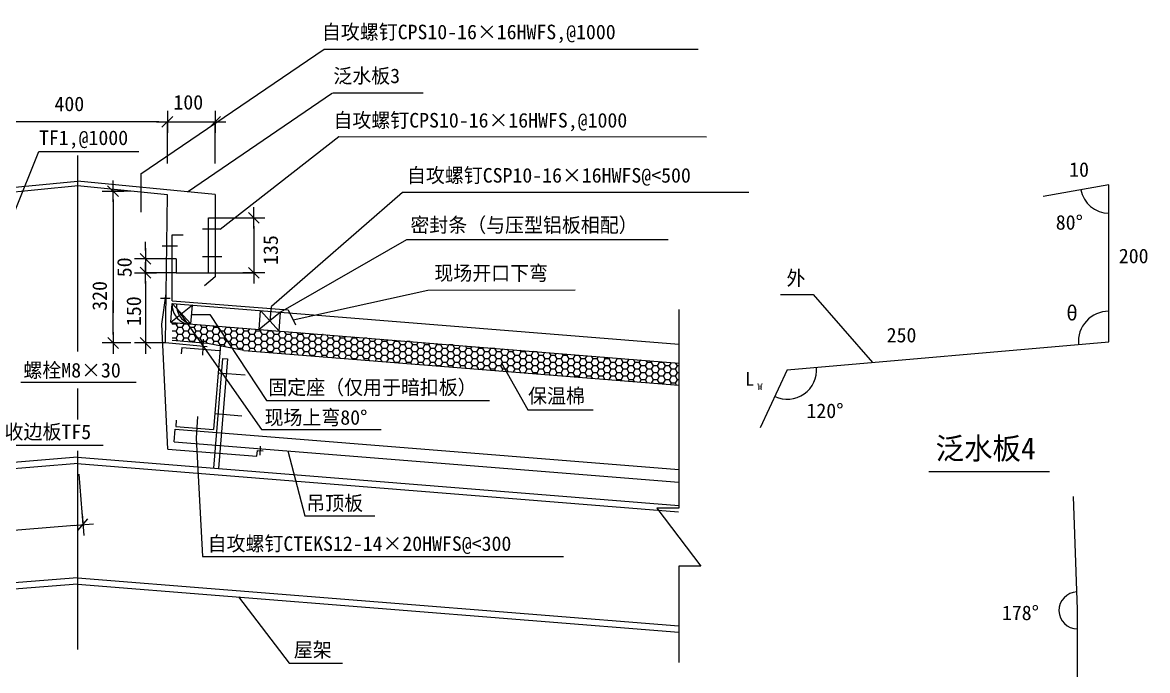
# Model space of a CAD drawing. Header units: metres. Extents: x 1599 to 22091, y 143 to 14427.
# Drawn here: x 8732 to 22091, y 6737 to 14427 of the extents above; entities that cross this region are included whole.
import ezdxf

# ---------------------------------------------------------------- set-up
doc = ezdxf.new("R2010")
doc.units = ezdxf.units.M
doc.layers.add('LAYER1', color=51, linetype='Continuous')
doc.layers.add('LAYER2', color=51, linetype='Continuous')

# ---------------------------------------------------------------- blocks, each defined once
blk = doc.blocks.new('JZF')
for p, q in [((-1.27, 0), (1.27, 0)), ((0, 1.29), (0, -1.29))]:
    blk.add_line(p, q)
at = {"color": 3}
blk.add_lwpolyline([(-0.64, -0.64), (0.65, 0.65)], dxfattribs=at)

msp = doc.modelspace()

# ---------------------------------------------------------------- linework, layer by layer
for p, q in [((10135.17, 12632.22), (12315.7, 14110.96)), ((12315.7, 14110.96), (16755.56, 14110.96)), ((10692.56, 12417.76), (12414.73, 13590.85)), ((12422.53, 13590.85), (13487.74, 13590.85)), ((10351.8, 13248.56), (8418.84, 13248.56)), ((10451.8, 12753.8), (10451.8, 13249.81)), ((10451.8, 12753.8), (10451.8, 13249.81)), ((10551.8, 13248.56), (10918.88, 13248.56)), ((11018.88, 12753.8), (11018.88, 13249.81)), ((11080.1, 11973.68), (12489.14, 13074.65)), ((12489.14, 13074.65), (16853.12, 13071.69)), ((8635.17, 12175.28), (8927.33, 12896.61)), ((8927.33, 12896.61), (10114.59, 12896.61)), ((10016.83, 12425.52), (9806.41, 12425.52)), ((9807.66, 12325.52), (9807.66, 10982.33)), ((13246.03, 12410.39), (11688.97, 11054.93)), ((17356.84, 12410.39), (13246.03, 12410.39)), ((10939.44, 12109.24), (11479.87, 12109.24)), ((11478.62, 12009.24), (11478.62, 11557.08)), ((10192.41, 11723.2), (10192.41, 11823.2)), ((13291.67, 11849.64), (11796.5, 10989.87)), ((16400.74, 11849.64), (13291.67, 11849.64)), ((10556.29, 11623.2), (10191.16, 11623.2)), ((10192.41, 11623.2), (10192.41, 11457.08)), ((10440.2, 11457.08), (10190.22, 11457.08)), ((10556.29, 11457.08), (10191.16, 11457.08)), ((10191.47, 11357.08), (10191.47, 10723.74)), ((10192.41, 11357.08), (10192.41, 11257.08)), ((10939.44, 11457.08), (11479.87, 11457.08)), ((13546.78, 11248.03), (11946.76, 10894.61)), ((15293.62, 11249.04), (13546.78, 11248.03)), ((9807.66, 10723.74), (9807.66, 11128.77)), ((17733.45, 11200.43), (18120.6, 11200.43)), ((18120.6, 11200.43), (18824.51, 10391.87)), ((10561.88, 11035.69), (11569, 9595.88)), ((10739.55, 10961.57), (10956.39, 10961.57)), ((10956.39, 10961.57), (11629.69, 9942.72)), ((11672.55, 10884.44), (11688.97, 11054.93)), ((10016.83, 10623.74), (9806.41, 10623.74)), ((10430.32, 10623.74), (10190.22, 10623.74)), ((14416.55, 10393.61), (14733.91, 9830.23)), ((8711.43, 10157.19), (10082.92, 10157.19)), ((11629.69, 9942.72), (14278.35, 9942.72)), ((14733.91, 9830.23), (15509.63, 9830.23)), ((10793.99, 9492.48), (10870.55, 8088.6)), ((11569, 9595.88), (12990.11, 9595.88)), ((8542.96, 9411.16), (9689.35, 9411.16)), ((11881.52, 9344.42), (12085.01, 8571.59)), ((19492.65, 9097.48), (20926.97, 9097.48)), ((9401.07, 9068.36), (9449.18, 8466.98)), ((12085.01, 8571.59), (12917.58, 8571.59)), ((7936.1, 8347.19), (9349.4, 8460.25)), ((10870.55, 8088.6), (15157.98, 8088.6)), ((11297.72, 7609.31), (11898.2, 6822.54)), ((11898.2, 6822.54), (12531.39, 6822.54))]:
    msp.add_line(p, q)
for centre, radius, start, end in [((21632, 12501.14), 336.27, 190, 270), ((10738.52, 11072.09), 229.27, 175.7, 251.55), ((10788.24, 11072.09), 229.27, 175.81, 251.55), ((21632, 10638.96), 361.72, 90, 185), ((17812.41, 10304.78), 349.34, 245, 5), ((21259.16, 7450.31), 218.9, 92, 270)]:
    msp.add_arc(centre, radius, start, end)
at = {"layer": 'LAYER1'}
for p, q in [((10135.17, 12632.22), (10135.17, 12175.28)), ((7751.46, 12386.1), (9385.17, 12544.57)), ((8318.51, 12384.3), (9391.9, 12493.28)), ((11018.88, 12386.1), (9385.17, 12544.57)), ((10451.8, 12381.42), (9385.17, 12489.71)), ((21632, 12501.14), (20851.42, 12363.5)), ((21632, 10638.96), (21632, 12501.14)), ((10430.94, 10623.74), (10451.8, 12381.42)), ((11018.88, 12386.1), (11018.88, 11407.86)), ((10938.81, 11457.08), (10938.81, 12109.24)), ((10510.17, 11123.35), (10510.17, 11906.21)), ((10510.17, 11906.21), (10640.93, 11906.11)), ((11080.1, 11973.68), (10868.59, 11973.68)), ((10570.45, 11772.6), (10389.53, 11772.6)), ((10556.92, 11623.2), (10556.92, 11457.08)), ((11100.48, 11645.34), (10871.14, 11645.34)), ((10556.92, 11457.08), (10938.81, 11457.08)), ((11018.88, 11407.86), (10891.1, 11300.88)), ((10486.21, 11149.99), (10371.54, 11149.99)), ((10387.61, 10848.88), (10437.89, 11209.47)), ((10492.23, 10868.5), (10510.17, 11092.78)), ((10510.17, 11123.35), (11887.98, 11017.63)), ((10510.17, 11092.78), (10730.58, 10849.43)), ((10510.17, 11092.78), (16526.44, 10611.48)), ((10748.52, 11073.71), (10492.23, 10868.5)), ((10730.58, 10849.43), (10748.52, 11073.71)), ((11540.2, 10784.66), (11558.14, 11008.94)), ((11796.5, 10989.87), (11540.2, 10784.66)), ((11558.14, 11008.94), (11778.55, 10765.59)), ((11778.55, 10765.59), (11796.5, 10989.87)), ((11887.98, 11017.63), (11973.7, 10838.23)), ((16526.44, 11019.25), (16526.44, 8662.93)), ((10456.95, 9364.37), (10387.61, 10848.88)), ((10518.08, 10845.28), (10505.28, 10867.45)), ((10510.17, 10867.06), (16526.44, 10385.76)), ((10555.94, 10847.3), (10510.17, 10847.3)), ((10555.94, 10847.3), (10510.17, 10847.3)), ((10565.7, 10845.28), (10518.08, 10845.28)), ((10555.94, 10847.3), (10564.83, 10862.69)), ((10555.94, 10847.3), (10564.83, 10862.69)), ((10579.75, 10806.06), (10555.94, 10847.3)), ((10565.7, 10845.28), (10575.27, 10861.85)), ((10627.38, 10806.06), (10651.19, 10847.3)), ((10651.19, 10847.3), (10646.06, 10856.19)), ((10651.19, 10847.3), (10646.06, 10856.19)), ((10698.82, 10847.3), (10651.19, 10847.3)), ((10698.82, 10847.3), (10651.19, 10847.3)), ((10660.95, 10845.28), (10655.07, 10855.47)), ((10708.58, 10845.28), (10660.95, 10845.28)), ((10698.81, 10847.3), (10701.39, 10851.76)), ((10698.81, 10847.3), (10701.39, 10851.76)), ((10722.63, 10806.06), (10698.82, 10847.3)), ((10708.58, 10845.28), (10711.84, 10850.93)), ((10770.25, 10806.06), (10792.44, 10844.48)), ((10865.5, 10806.06), (10845.78, 10840.21)), ((10913.13, 10806.06), (10929, 10833.56)), ((11008.38, 10806.06), (10995.58, 10828.23)), ((11056, 10806.06), (11065.57, 10822.63)), ((10555.94, 10764.81), (10510.17, 10764.81)), ((10555.94, 10764.81), (10579.75, 10806.06)), ((10579.75, 10723.57), (10555.94, 10764.81)), ((10555.94, 10682.32), (10579.75, 10723.57)), ((10627.38, 10806.06), (10579.75, 10806.06)), ((10627.38, 10723.57), (10579.75, 10723.57)), ((10651.19, 10764.81), (10627.38, 10806.06)), ((10627.38, 10723.57), (10651.19, 10764.81)), ((10651.19, 10682.32), (10627.38, 10723.57)), ((10698.82, 10764.81), (10651.19, 10764.81)), ((10698.81, 10764.81), (10722.63, 10806.06)), ((10698.81, 10682.32), (10722.63, 10723.57)), ((10722.63, 10723.57), (10698.82, 10764.81)), ((10770.25, 10806.06), (10722.63, 10806.06)), ((10770.25, 10723.57), (10722.63, 10723.57)), ((10794.07, 10764.81), (10770.25, 10806.06)), ((10770.25, 10723.57), (10794.06, 10764.81)), ((10794.07, 10682.32), (10770.25, 10723.57)), ((10841.69, 10764.81), (10794.07, 10764.81)), ((10841.69, 10764.81), (10865.5, 10806.06)), ((10865.5, 10723.57), (10841.69, 10764.81)), ((10841.69, 10682.32), (10865.5, 10723.57)), ((10913.13, 10806.06), (10865.5, 10806.06)), ((10913.13, 10723.57), (10865.5, 10723.57)), ((10936.94, 10764.81), (10913.13, 10806.06)), ((10913.13, 10723.57), (10936.94, 10764.81)), ((10936.94, 10682.32), (10913.13, 10723.57)), ((10984.57, 10764.81), (10936.94, 10764.81)), ((10984.56, 10764.81), (11008.38, 10806.06)), ((10984.56, 10682.32), (11008.38, 10723.57)), ((11008.38, 10723.57), (10984.57, 10764.81)), ((11056, 10806.06), (11008.38, 10806.06)), ((11056, 10723.57), (11008.38, 10723.57)), ((11079.82, 10764.81), (11056, 10806.06)), ((11056, 10723.57), (11079.81, 10764.81)), ((11079.82, 10682.32), (11056, 10723.57)), ((11127.44, 10764.81), (11079.82, 10764.81)), ((11127.44, 10764.81), (11151.25, 10806.06)), ((11151.25, 10723.57), (11127.44, 10764.81)), ((11127.44, 10682.32), (11151.25, 10723.57)), ((11151.25, 10806.06), (11145.37, 10816.25)), ((11198.88, 10806.06), (11151.25, 10806.06)), ((11198.88, 10723.57), (11151.25, 10723.57)), ((11198.88, 10806.06), (11202.14, 10811.7)), ((11222.69, 10764.81), (11198.88, 10806.06)), ((11198.88, 10723.57), (11222.69, 10764.81)), ((11222.69, 10682.32), (11198.88, 10723.57)), ((11270.32, 10764.81), (11222.69, 10764.81)), ((11270.31, 10764.81), (11293.18, 10804.42)), ((11270.31, 10682.32), (11294.13, 10723.57)), ((11294.13, 10723.57), (11270.32, 10764.81)), ((11341.75, 10723.57), (11294.13, 10723.57)), ((11341.75, 10723.57), (11365.56, 10764.81)), ((11365.57, 10682.32), (11341.75, 10723.57)), ((11365.57, 10764.81), (11345.1, 10800.27)), ((11413.19, 10764.81), (11365.57, 10764.81)), ((11413.19, 10764.81), (11429.75, 10793.5)), ((11437, 10723.57), (11413.19, 10764.81)), ((11413.19, 10682.32), (11437, 10723.57)), ((11484.63, 10723.57), (11437, 10723.57)), ((11484.63, 10723.57), (11508.44, 10764.81)), ((11508.44, 10682.32), (11484.63, 10723.57)), ((11508.44, 10764.81), (11494.89, 10788.28)), ((11556.07, 10764.81), (11508.44, 10764.81)), ((11556.06, 10764.81), (11566.32, 10782.57)), ((11556.06, 10682.32), (11579.88, 10723.57)), ((11579.88, 10723.57), (11556.07, 10764.81)), ((11627.5, 10723.57), (11579.88, 10723.57)), ((11627.5, 10723.57), (11651.31, 10764.81)), ((11651.32, 10682.32), (11627.5, 10723.57)), ((11651.32, 10764.81), (11644.68, 10776.3)), ((11698.94, 10764.81), (11651.32, 10764.81)), ((11698.94, 10764.81), (11702.89, 10771.64)), ((11722.75, 10723.57), (11698.94, 10764.81)), ((11698.94, 10682.32), (11722.75, 10723.57)), ((11770.38, 10723.57), (11722.75, 10723.57)), ((11770.38, 10723.57), (11793.93, 10764.36)), ((11794.19, 10682.32), (11770.38, 10723.57)), ((11841.81, 10682.32), (11865.63, 10723.57)), ((11865.63, 10723.57), (11844.41, 10760.32)), ((11913.25, 10723.57), (11865.63, 10723.57)), ((11913.25, 10723.57), (11930.5, 10753.44)), ((11937.07, 10682.32), (11913.25, 10723.57)), ((11984.69, 10682.32), (12008.5, 10723.57)), ((12008.5, 10723.57), (11994.2, 10748.34)), ((12056.13, 10723.57), (12008.5, 10723.57)), ((12056.13, 10723.57), (12067.06, 10742.51)), ((12079.94, 10682.32), (12056.13, 10723.57)), ((12127.56, 10682.32), (12151.38, 10723.57)), ((12151.38, 10723.57), (12144, 10736.36)), ((12199, 10723.57), (12151.38, 10723.57)), ((12199, 10723.57), (12203.63, 10731.59)), ((12222.82, 10682.32), (12199, 10723.57)), ((12270.44, 10682.32), (12294.25, 10723.57)), ((12294.25, 10723.57), (12293.79, 10724.37)), ((12303.83, 10723.57), (12294.25, 10723.57)), ((12365.69, 10682.32), (12343.72, 10720.38)), ((12413.31, 10682.32), (12431.24, 10713.38)), ((12508.57, 10682.32), (12493.51, 10708.39)), ((12556.19, 10682.32), (12567.81, 10702.45)), ((12651.44, 10682.32), (12643.31, 10696.41)), ((12699.06, 10682.32), (12704.38, 10691.53)), ((10923.76, 10579.02), (10430.94, 10623.74)), ((10555.94, 10682.32), (10510.17, 10682.32)), ((10927.87, 10616.28), (10510.17, 10653.2)), ((10576.12, 10647.37), (10555.94, 10682.32)), ((10623.33, 10570.1), (10617.35, 10495.34)), ((10623.33, 10570.1), (11071.9, 10534.22)), ((10628.35, 10642.75), (10651.19, 10682.32)), ((10698.82, 10682.32), (10651.19, 10682.32)), ((10722.63, 10641.08), (10698.82, 10682.32)), ((10718.97, 10634.74), (10722.63, 10641.08)), ((10770.25, 10641.08), (10722.63, 10641.08)), ((10770.25, 10641.08), (10794.06, 10682.32)), ((10776.87, 10629.63), (10770.25, 10641.08)), ((10841.69, 10682.32), (10794.07, 10682.32)), ((10865.5, 10641.08), (10841.69, 10682.32)), ((10854.91, 10622.73), (10865.5, 10641.08)), ((10913.13, 10641.08), (10865.5, 10641.08)), ((10879.04, 10668.33), (10868.62, 10477.21)), ((10913.13, 10641.08), (10936.94, 10682.32)), ((10927.42, 10616.32), (10913.13, 10641.08)), ((11359.09, 10535.81), (10927.87, 10616.28)), ((11359.09, 10535.81), (10927.87, 10616.28)), ((10984.57, 10682.32), (10936.94, 10682.32)), ((11008.38, 10641.08), (10984.57, 10682.32)), ((10987.62, 10605.13), (11008.38, 10641.08)), ((11082.37, 10600.92), (10999.92, 9595.66)), ((11056, 10641.08), (11008.38, 10641.08)), ((11056, 10641.08), (11079.81, 10682.32)), ((11079.82, 10599.83), (11056, 10641.08)), ((11073.61, 10589.08), (11079.81, 10599.83)), ((11127.44, 10682.32), (11079.82, 10682.32)), ((11127.44, 10599.84), (11079.82, 10599.84)), ((11151.25, 10641.08), (11127.44, 10682.32)), ((11127.44, 10599.83), (11151.25, 10641.08)), ((11140.9, 10576.53), (11127.44, 10599.83)), ((11198.88, 10641.08), (11151.25, 10641.08)), ((11198.88, 10641.08), (11222.69, 10682.32)), ((11222.69, 10599.83), (11198.88, 10641.08)), ((11202.59, 10565.02), (11222.69, 10599.83)), ((11270.32, 10682.32), (11222.69, 10682.32)), ((11270.32, 10599.84), (11222.69, 10599.84)), ((11270.31, 10599.83), (11294.13, 10641.08)), ((11294.13, 10641.08), (11270.32, 10682.32)), ((11294.13, 10558.59), (11270.32, 10599.83)), ((11288.57, 10548.97), (11294.13, 10558.59)), ((11341.75, 10641.08), (11294.13, 10641.08)), ((11341.75, 10558.59), (11294.13, 10558.59)), ((11341.75, 10641.08), (11365.56, 10682.32)), ((11365.57, 10599.83), (11341.75, 10641.08)), ((11341.75, 10558.59), (11365.56, 10599.83)), ((11354.4, 10536.68), (11341.75, 10558.59)), ((11413.19, 10682.32), (11365.57, 10682.32)), ((11413.19, 10599.84), (11365.57, 10599.84)), ((11437, 10641.08), (11413.19, 10682.32)), ((11413.19, 10599.83), (11437, 10641.08)), ((11437, 10558.59), (11413.19, 10599.83)), ((11420.99, 10530.86), (11437, 10558.59)), ((11484.63, 10641.08), (11437, 10641.08)), ((11484.63, 10558.59), (11437, 10558.59)), ((11484.63, 10641.08), (11508.44, 10682.32)), ((11508.44, 10599.83), (11484.63, 10641.08)), ((11484.63, 10558.59), (11508.44, 10599.83)), ((11504.5, 10524.18), (11484.63, 10558.59)), ((11556.07, 10682.32), (11508.44, 10682.32)), ((11556.07, 10599.84), (11508.44, 10599.84)), ((11556.06, 10599.83), (11579.88, 10641.08)), ((11579.88, 10641.08), (11556.07, 10682.32)), ((11579.88, 10558.59), (11556.07, 10599.83)), ((11557.56, 10519.93), (11579.88, 10558.59)), ((11627.5, 10641.08), (11579.88, 10641.08)), ((11627.5, 10558.59), (11579.88, 10558.59)), ((11627.5, 10641.08), (11651.31, 10682.32)), ((11651.32, 10599.83), (11627.5, 10641.08)), ((11627.5, 10558.59), (11651.31, 10599.83)), ((11651.32, 10517.35), (11627.5, 10558.59)), ((11698.94, 10682.32), (11651.32, 10682.32)), ((11698.94, 10599.84), (11651.32, 10599.84)), ((11722.75, 10641.08), (11698.94, 10682.32)), ((11698.94, 10599.83), (11722.75, 10641.08)), ((11722.75, 10558.59), (11698.94, 10599.83)), ((11698.94, 10517.34), (11722.75, 10558.59)), ((11770.38, 10641.08), (11722.75, 10641.08)), ((11770.38, 10558.59), (11722.75, 10558.59)), ((11770.38, 10641.08), (11794.19, 10682.32)), ((11794.19, 10599.83), (11770.38, 10641.08)), ((11770.38, 10558.59), (11794.19, 10599.83)), ((11794.19, 10517.35), (11770.38, 10558.59)), ((11841.82, 10682.32), (11794.19, 10682.32)), ((11841.82, 10599.84), (11794.19, 10599.84)), ((11841.81, 10599.83), (11865.63, 10641.08)), ((11841.81, 10517.34), (11865.63, 10558.59)), ((11865.63, 10641.08), (11841.82, 10682.32)), ((11865.63, 10558.59), (11841.82, 10599.83)), ((11913.25, 10641.08), (11865.63, 10641.08)), ((11913.25, 10558.59), (11865.63, 10558.59)), ((11913.25, 10641.08), (11937.06, 10682.32)), ((11937.07, 10599.83), (11913.25, 10641.08)), ((11913.25, 10558.59), (11937.06, 10599.83)), ((11937.07, 10517.35), (11913.25, 10558.59)), ((11984.69, 10682.32), (11937.07, 10682.32)), ((11984.69, 10599.84), (11937.07, 10599.84)), ((12008.5, 10641.08), (11984.69, 10682.32)), ((11984.69, 10599.83), (12008.5, 10641.08)), ((12008.5, 10558.59), (11984.69, 10599.83)), ((11984.69, 10517.34), (12008.5, 10558.59)), ((12056.13, 10641.08), (12008.5, 10641.08)), ((12056.13, 10558.59), (12008.5, 10558.59)), ((12056.13, 10641.08), (12079.94, 10682.32)), ((12079.94, 10599.83), (12056.13, 10641.08)), ((12056.13, 10558.59), (12079.94, 10599.83)), ((12079.94, 10517.35), (12056.13, 10558.59)), ((12127.57, 10682.32), (12079.94, 10682.32)), ((12127.57, 10599.84), (12079.94, 10599.84)), ((12127.56, 10599.83), (12151.38, 10641.08)), ((12127.56, 10517.34), (12151.38, 10558.59)), ((12151.38, 10641.08), (12127.57, 10682.32)), ((12151.38, 10558.59), (12127.57, 10599.83)), ((12199, 10641.08), (12151.38, 10641.08)), ((12199, 10558.59), (12151.38, 10558.59)), ((12199, 10641.08), (12222.81, 10682.32)), ((12222.82, 10599.83), (12199, 10641.08)), ((12199, 10558.59), (12222.81, 10599.83)), ((12222.82, 10517.35), (12199, 10558.59)), ((12270.44, 10682.32), (12222.82, 10682.32)), ((12270.44, 10599.84), (12222.82, 10599.84)), ((12294.25, 10641.08), (12270.44, 10682.32)), ((12270.44, 10599.83), (12294.25, 10641.08)), ((12294.25, 10558.59), (12270.44, 10599.83)), ((12270.44, 10517.34), (12294.25, 10558.59)), ((12341.88, 10641.08), (12294.25, 10641.08)), ((12341.88, 10558.59), (12294.25, 10558.59)), ((12341.88, 10641.08), (12365.69, 10682.32)), ((12365.69, 10599.83), (12341.88, 10641.08)), ((12341.88, 10558.59), (12365.69, 10599.83)), ((12365.69, 10517.35), (12341.88, 10558.59)), ((12413.32, 10682.32), (12365.69, 10682.32)), ((12413.32, 10599.84), (12365.69, 10599.84)), ((12413.31, 10599.83), (12437.13, 10641.08)), ((12413.31, 10517.34), (12437.13, 10558.59)), ((12437.13, 10641.08), (12413.32, 10682.32)), ((12437.13, 10558.59), (12413.32, 10599.83)), ((12484.75, 10641.08), (12437.13, 10641.08)), ((12484.75, 10558.59), (12437.13, 10558.59)), ((12484.75, 10641.08), (12508.56, 10682.32)), ((12508.57, 10599.83), (12484.75, 10641.08)), ((12484.75, 10558.59), (12508.56, 10599.83)), ((12508.57, 10517.35), (12484.75, 10558.59)), ((12556.19, 10682.32), (12508.57, 10682.32)), ((12556.19, 10599.84), (12508.57, 10599.84)), ((12580, 10641.08), (12556.19, 10682.32)), ((12556.19, 10599.83), (12580, 10641.08)), ((12580, 10558.59), (12556.19, 10599.83)), ((12556.19, 10517.34), (12580, 10558.59)), ((12627.63, 10641.08), (12580, 10641.08)), ((12627.63, 10558.59), (12580, 10558.59)), ((12627.63, 10641.08), (12651.44, 10682.32)), ((12651.44, 10599.83), (12627.63, 10641.08)), ((12627.63, 10558.59), (12651.44, 10599.83)), ((12651.44, 10517.35), (12627.63, 10558.59)), ((12699.07, 10682.32), (12651.44, 10682.32)), ((12699.07, 10599.84), (12651.44, 10599.84)), ((12699.06, 10599.83), (12722.88, 10641.08)), ((12699.06, 10517.34), (12722.88, 10558.59)), ((12722.88, 10641.08), (12699.07, 10682.32)), ((12722.88, 10558.59), (12699.07, 10599.83)), ((12770.5, 10641.08), (12722.88, 10641.08)), ((12770.5, 10558.59), (12722.88, 10558.59)), ((12770.5, 10641.08), (12794.31, 10682.32)), ((12794.32, 10599.83), (12770.5, 10641.08)), ((12770.5, 10558.59), (12794.31, 10599.83)), ((12794.32, 10517.34), (12770.5, 10558.59)), ((12794.32, 10682.32), (12793.1, 10684.43)), ((12819.39, 10682.32), (12794.32, 10682.32)), ((12841.94, 10599.84), (12794.32, 10599.84)), ((12841.94, 10599.83), (12865.75, 10641.08)), ((12865.75, 10558.59), (12841.94, 10599.83)), ((12841.94, 10517.34), (12865.75, 10558.59)), ((12865.75, 10641.08), (12843.03, 10680.43)), ((12913.38, 10641.08), (12865.75, 10641.08)), ((12913.38, 10558.59), (12865.75, 10558.59)), ((12913.38, 10641.08), (12931.99, 10673.32)), ((12937.19, 10599.83), (12913.38, 10641.08)), ((12913.38, 10558.59), (12937.19, 10599.83)), ((12937.19, 10517.34), (12913.38, 10558.59)), ((12984.82, 10599.84), (12937.19, 10599.84)), ((12984.81, 10599.83), (13008.63, 10641.08)), ((12984.81, 10517.34), (13008.63, 10558.59)), ((13008.63, 10558.59), (12984.82, 10599.83)), ((13008.63, 10641.08), (12992.83, 10668.45)), ((13056.25, 10641.08), (13008.63, 10641.08)), ((13056.25, 10558.59), (13008.63, 10558.59)), ((13056.25, 10641.08), (13068.56, 10662.39)), ((13080.07, 10599.83), (13056.25, 10641.08)), ((13056.25, 10558.59), (13080.06, 10599.83)), ((13080.07, 10517.34), (13056.25, 10558.59)), ((13127.69, 10599.84), (13080.07, 10599.84)), ((13127.69, 10599.83), (13151.5, 10641.08)), ((13151.5, 10558.59), (13127.69, 10599.83)), ((13127.69, 10517.34), (13151.5, 10558.59)), ((13151.5, 10641.08), (13142.62, 10656.47)), ((13199.13, 10641.08), (13151.5, 10641.08)), ((13199.13, 10558.59), (13151.5, 10558.59)), ((13199.13, 10641.08), (13205.12, 10651.47)), ((13222.94, 10599.83), (13199.13, 10641.08)), ((13199.13, 10558.59), (13222.94, 10599.83)), ((13222.94, 10517.34), (13199.13, 10558.59)), ((13270.57, 10599.84), (13222.94, 10599.84)), ((13270.56, 10599.83), (13294.38, 10641.08)), ((13270.56, 10517.34), (13294.38, 10558.59)), ((13294.38, 10558.59), (13270.57, 10599.83)), ((13294.38, 10641.08), (13292.41, 10644.48)), ((13334.95, 10641.08), (13294.38, 10641.08)), ((13342, 10558.59), (13294.38, 10558.59)), ((13342, 10558.59), (13365.81, 10599.83)), ((13365.82, 10517.34), (13342, 10558.59)), ((13365.82, 10599.83), (13342.34, 10640.49)), ((13413.44, 10599.84), (13365.82, 10599.84)), ((13413.44, 10599.83), (13432.74, 10633.26)), ((13437.25, 10558.59), (13413.44, 10599.83)), ((13413.44, 10517.34), (13437.25, 10558.59)), ((13484.88, 10558.59), (13437.25, 10558.59)), ((13484.88, 10558.59), (13508.69, 10599.83)), ((13508.69, 10517.34), (13484.88, 10558.59)), ((13508.69, 10599.83), (13492.14, 10628.5)), ((13556.32, 10599.84), (13508.69, 10599.84)), ((13556.31, 10599.83), (13569.3, 10622.33)), ((13556.31, 10517.34), (13580.13, 10558.59)), ((13580.13, 10558.59), (13556.32, 10599.83)), ((13627.75, 10558.59), (13580.13, 10558.59)), ((13627.75, 10558.59), (13651.56, 10599.83)), ((13651.57, 10517.34), (13627.75, 10558.59)), ((13651.57, 10599.83), (13641.93, 10616.52)), ((13699.19, 10599.84), (13651.57, 10599.84)), ((13699.19, 10599.83), (13705.87, 10611.41)), ((13723, 10558.59), (13699.19, 10599.83)), ((13699.19, 10517.34), (13723, 10558.59)), ((13770.63, 10558.59), (13723, 10558.59)), ((13770.63, 10558.59), (13794.44, 10599.83)), ((13794.44, 10517.34), (13770.63, 10558.59)), ((13794.44, 10599.83), (13791.73, 10604.54)), ((13842.07, 10599.84), (13794.44, 10599.84)), ((13842.06, 10599.83), (13842.44, 10600.48)), ((13842.06, 10517.34), (13865.88, 10558.59)), ((13865.88, 10558.59), (13842.07, 10599.83)), ((13913.5, 10558.59), (13865.88, 10558.59)), ((13913.5, 10558.59), (13933.48, 10593.2)), ((13937.32, 10517.34), (13913.5, 10558.59)), ((13984.94, 10517.34), (14008.75, 10558.59)), ((14008.75, 10558.59), (13991.45, 10588.56)), ((14056.38, 10558.59), (14008.75, 10558.59)), ((14056.38, 10558.59), (14070.05, 10582.27)), ((14080.19, 10517.34), (14056.38, 10558.59)), ((14127.81, 10517.34), (14151.63, 10558.59)), ((14151.63, 10558.59), (14141.24, 10576.58)), ((14199.25, 10558.59), (14151.63, 10558.59)), ((14199.25, 10558.59), (14206.62, 10571.35)), ((14223.07, 10517.34), (14199.25, 10558.59)), ((14270.69, 10517.34), (14294.5, 10558.59)), ((14294.5, 10558.59), (14291.04, 10564.59)), ((14342.13, 10558.59), (14294.5, 10558.59)), ((14342.13, 10558.59), (14343.18, 10560.42)), ((14365.94, 10517.34), (14342.13, 10558.59)), ((17812.41, 10304.78), (21632, 10638.96)), ((11106.8, 10440.06), (11000.01, 9137.92)), ((11166.6, 10435.15), (11059.82, 9133.13)), ((11106.8, 10440.06), (11166.6, 10435.15)), ((11359.09, 10535.81), (16526.44, 10122.42)), ((11648.6, 10512.65), (11651.31, 10517.34)), ((11698.94, 10517.35), (11651.32, 10517.35)), ((11704.22, 10508.2), (11698.94, 10517.35)), ((11785.17, 10501.72), (11794.19, 10517.34)), ((11841.82, 10517.35), (11794.19, 10517.35)), ((11854.02, 10496.22), (11841.82, 10517.35)), ((11921.74, 10490.8), (11937.06, 10517.34)), ((11984.69, 10517.35), (11937.07, 10517.35)), ((12003.81, 10484.23), (11984.69, 10517.35)), ((12058.31, 10479.87), (12079.94, 10517.34)), ((12127.57, 10517.35), (12079.94, 10517.35)), ((12151.38, 10476.1), (12127.57, 10517.35)), ((12149.35, 10472.59), (12151.38, 10476.1)), ((12199, 10476.1), (12151.38, 10476.1)), ((12199, 10476.1), (12222.81, 10517.34)), ((12203.53, 10468.25), (12199, 10476.1)), ((12270.44, 10517.35), (12222.82, 10517.35)), ((12294.25, 10476.1), (12270.44, 10517.35)), ((12285.92, 10461.66), (12294.25, 10476.1)), ((12341.88, 10476.1), (12294.25, 10476.1)), ((12341.88, 10476.1), (12365.69, 10517.34)), ((12353.33, 10456.27), (12341.88, 10476.1)), ((12413.32, 10517.35), (12365.69, 10517.35)), ((12437.13, 10476.1), (12413.32, 10517.35)), ((12422.48, 10450.74), (12437.13, 10476.1)), ((12484.75, 10476.1), (12437.13, 10476.1)), ((12484.75, 10476.1), (12508.56, 10517.34)), ((12503.12, 10444.29), (12484.75, 10476.1)), ((12556.19, 10517.35), (12508.57, 10517.35)), ((12580, 10476.1), (12556.19, 10517.35)), ((12559.05, 10439.81), (12580, 10476.1)), ((12627.63, 10476.1), (12580, 10476.1)), ((12627.63, 10476.1), (12651.44, 10517.34)), ((12651.44, 10434.86), (12627.63, 10476.1)), ((12650.1, 10432.53), (12651.44, 10434.86)), ((12699.07, 10517.35), (12651.44, 10517.35)), ((12699.07, 10434.86), (12651.44, 10434.86)), ((12699.06, 10434.86), (12722.88, 10476.1)), ((12722.88, 10476.1), (12699.07, 10517.35)), ((12702.85, 10428.31), (12699.07, 10434.86)), ((12770.5, 10476.1), (12722.88, 10476.1)), ((12770.5, 10476.1), (12794.31, 10517.34)), ((12794.32, 10434.86), (12770.5, 10476.1)), ((12786.66, 10421.6), (12794.31, 10434.86)), ((12841.94, 10517.35), (12794.32, 10517.35)), ((12841.94, 10434.86), (12794.32, 10434.86)), ((12865.75, 10476.1), (12841.94, 10517.34)), ((12841.94, 10434.86), (12865.75, 10476.1)), ((12852.64, 10416.33), (12841.94, 10434.86)), ((12913.38, 10476.1), (12865.75, 10476.1)), ((12913.38, 10476.1), (12937.19, 10517.34)), ((12937.19, 10434.86), (12913.38, 10476.1)), ((12923.23, 10410.68), (12937.19, 10434.86)), ((12984.82, 10517.35), (12937.19, 10517.35)), ((12984.82, 10434.86), (12937.19, 10434.86)), ((12984.81, 10434.86), (13008.63, 10476.1)), ((13008.63, 10476.1), (12984.82, 10517.34)), ((13002.43, 10404.34), (12984.82, 10434.86)), ((13056.25, 10476.1), (13008.63, 10476.1)), ((13056.25, 10476.1), (13080.06, 10517.34)), ((13080.07, 10434.86), (13056.25, 10476.1)), ((13059.8, 10399.75), (13080.06, 10434.86)), ((13127.69, 10517.35), (13080.07, 10517.35)), ((13127.69, 10434.86), (13080.07, 10434.86)), ((13151.5, 10476.1), (13127.69, 10517.34)), ((13127.69, 10434.86), (13151.5, 10476.1)), ((13151.5, 10393.61), (13127.69, 10434.86)), ((13199.13, 10476.1), (13151.5, 10476.1)), ((13199.13, 10476.1), (13222.94, 10517.34)), ((13222.94, 10434.86), (13199.13, 10476.1)), ((13199.13, 10393.61), (13222.94, 10434.86)), ((13270.57, 10517.35), (13222.94, 10517.35)), ((13270.57, 10434.86), (13222.94, 10434.86)), ((13270.56, 10434.86), (13294.38, 10476.1)), ((13294.38, 10476.1), (13270.57, 10517.34)), ((13294.38, 10393.61), (13270.57, 10434.86)), ((13342, 10476.1), (13294.38, 10476.1)), ((13342, 10476.1), (13365.81, 10517.34)), ((13365.82, 10434.86), (13342, 10476.1)), ((13342, 10393.61), (13365.81, 10434.86)), ((13413.44, 10517.35), (13365.82, 10517.35)), ((13413.44, 10434.86), (13365.82, 10434.86)), ((13437.25, 10476.1), (13413.44, 10517.34)), ((13413.44, 10434.86), (13437.25, 10476.1)), ((13437.25, 10393.61), (13413.44, 10434.86)), ((13484.88, 10476.1), (13437.25, 10476.1)), ((13484.88, 10476.1), (13508.69, 10517.34)), ((13508.69, 10434.86), (13484.88, 10476.1)), ((13484.88, 10393.61), (13508.69, 10434.86)), ((13556.32, 10517.35), (13508.69, 10517.35)), ((13556.32, 10434.86), (13508.69, 10434.86)), ((13556.31, 10434.86), (13580.13, 10476.1)), ((13580.13, 10476.1), (13556.32, 10517.34)), ((13580.13, 10393.61), (13556.32, 10434.86)), ((13627.75, 10476.1), (13580.13, 10476.1)), ((13627.75, 10476.1), (13651.56, 10517.34)), ((13651.57, 10434.86), (13627.75, 10476.1)), ((13627.75, 10393.61), (13651.56, 10434.86)), ((13699.19, 10517.35), (13651.57, 10517.35)), ((13699.19, 10434.86), (13651.57, 10434.86)), ((13723, 10476.1), (13699.19, 10517.34)), ((13699.19, 10434.86), (13723, 10476.1)), ((13723, 10393.61), (13699.19, 10434.86)), ((13770.63, 10476.1), (13723, 10476.1)), ((13770.63, 10476.1), (13794.44, 10517.34)), ((13794.44, 10434.86), (13770.63, 10476.1)), ((13770.63, 10393.61), (13794.44, 10434.86)), ((13842.07, 10517.35), (13794.44, 10517.35)), ((13842.07, 10434.86), (13794.44, 10434.86)), ((13842.06, 10434.86), (13865.88, 10476.1)), ((13865.88, 10476.1), (13842.07, 10517.34)), ((13865.88, 10393.61), (13842.07, 10434.86)), ((13913.5, 10476.1), (13865.88, 10476.1)), ((13913.5, 10476.1), (13937.31, 10517.34)), ((13937.32, 10434.86), (13913.5, 10476.1)), ((13913.5, 10393.61), (13937.31, 10434.86)), ((13984.94, 10517.35), (13937.32, 10517.35)), ((13984.94, 10434.86), (13937.32, 10434.86)), ((14008.75, 10476.1), (13984.94, 10517.34)), ((13984.94, 10434.86), (14008.75, 10476.1)), ((14008.75, 10393.61), (13984.94, 10434.86)), ((14056.38, 10476.1), (14008.75, 10476.1)), ((14056.38, 10476.1), (14080.19, 10517.34)), ((14080.19, 10434.86), (14056.38, 10476.1)), ((14056.38, 10393.61), (14080.19, 10434.86)), ((14127.82, 10517.35), (14080.19, 10517.35)), ((14127.82, 10434.86), (14080.19, 10434.86)), ((14127.81, 10434.86), (14151.63, 10476.1)), ((14151.63, 10476.1), (14127.82, 10517.34)), ((14151.63, 10393.61), (14127.82, 10434.86)), ((14199.25, 10476.1), (14151.63, 10476.1)), ((14199.25, 10476.1), (14223.06, 10517.34)), ((14223.07, 10434.86), (14199.25, 10476.1)), ((14199.25, 10393.61), (14223.06, 10434.86)), ((14270.69, 10517.35), (14223.07, 10517.35)), ((14270.69, 10434.86), (14223.07, 10434.86)), ((14294.5, 10476.1), (14270.69, 10517.34)), ((14270.69, 10434.86), (14294.5, 10476.1)), ((14294.5, 10393.61), (14270.69, 10434.86)), ((14342.13, 10476.1), (14294.5, 10476.1)), ((14342.13, 10476.1), (14365.94, 10517.34)), ((14365.94, 10434.86), (14342.13, 10476.1)), ((14342.13, 10393.61), (14365.94, 10434.86)), ((14413.57, 10517.35), (14365.94, 10517.35)), ((14413.57, 10434.86), (14365.94, 10434.86)), ((14413.56, 10517.34), (14434.23, 10553.14)), ((14413.56, 10434.86), (14437.38, 10476.1)), ((14437.38, 10476.1), (14413.57, 10517.34)), ((14437.38, 10393.61), (14413.57, 10434.86)), ((14485, 10476.1), (14437.38, 10476.1)), ((14485, 10476.1), (14508.81, 10517.34)), ((14508.82, 10434.86), (14485, 10476.1)), ((14485, 10393.61), (14508.81, 10434.86)), ((14508.82, 10517.34), (14490.76, 10548.61)), ((14556.44, 10517.35), (14508.82, 10517.35)), ((14556.44, 10434.86), (14508.82, 10434.86)), ((14556.44, 10517.34), (14570.8, 10542.21)), ((14580.25, 10476.1), (14556.44, 10517.34)), ((14556.44, 10434.86), (14580.25, 10476.1)), ((14580.25, 10393.61), (14556.44, 10434.86)), ((14627.88, 10476.1), (14580.25, 10476.1)), ((14627.88, 10476.1), (14651.69, 10517.34)), ((14651.69, 10434.86), (14627.88, 10476.1)), ((14627.88, 10393.61), (14651.69, 10434.86)), ((14651.69, 10517.34), (14640.56, 10536.63)), ((14699.32, 10517.35), (14651.69, 10517.35)), ((14699.32, 10434.86), (14651.69, 10434.86)), ((14699.31, 10517.34), (14707.36, 10531.29)), ((14699.31, 10434.86), (14723.13, 10476.1)), ((14723.13, 10476.1), (14699.32, 10517.34)), ((14723.13, 10393.61), (14699.32, 10434.86)), ((14770.75, 10476.1), (14723.13, 10476.1)), ((14770.75, 10476.1), (14794.56, 10517.34)), ((14794.57, 10434.86), (14770.75, 10476.1)), ((14770.75, 10393.61), (14794.56, 10434.86)), ((14794.57, 10517.34), (14790.35, 10524.65)), ((14842.19, 10517.35), (14794.57, 10517.35)), ((14842.19, 10434.86), (14794.57, 10434.86)), ((14842.19, 10517.34), (14843.93, 10520.36)), ((14866, 10476.1), (14842.19, 10517.34)), ((14842.19, 10434.86), (14866, 10476.1)), ((14866, 10393.61), (14842.19, 10434.86)), ((14913.63, 10476.1), (14866, 10476.1)), ((14913.63, 10476.1), (14934.98, 10513.08)), ((14937.44, 10434.86), (14913.63, 10476.1)), ((14913.63, 10393.61), (14937.44, 10434.86)), ((14985.07, 10434.86), (14937.44, 10434.86)), ((14985.06, 10434.86), (15008.88, 10476.1)), ((15008.88, 10393.61), (14985.07, 10434.86)), ((15008.88, 10476.1), (14990.07, 10508.67)), ((15056.5, 10476.1), (15008.88, 10476.1)), ((15056.5, 10476.1), (15071.54, 10502.15)), ((15080.32, 10434.86), (15056.5, 10476.1)), ((15056.5, 10393.61), (15080.31, 10434.86)), ((15127.94, 10434.86), (15080.32, 10434.86)), ((15127.94, 10434.86), (15151.75, 10476.1)), ((15151.75, 10393.61), (15127.94, 10434.86)), ((15151.75, 10476.1), (15139.87, 10496.69)), ((15199.38, 10476.1), (15151.75, 10476.1)), ((15199.38, 10476.1), (15208.11, 10491.23)), ((15223.19, 10434.86), (15199.38, 10476.1)), ((15199.38, 10393.61), (15223.19, 10434.86)), ((15270.82, 10434.86), (15223.19, 10434.86)), ((15270.81, 10434.86), (15294.63, 10476.1)), ((15294.63, 10393.61), (15270.82, 10434.86)), ((15294.63, 10476.1), (15289.66, 10484.7)), ((15342.25, 10476.1), (15294.63, 10476.1)), ((15342.25, 10476.1), (15344.68, 10480.3)), ((15366.07, 10434.86), (15342.25, 10476.1)), ((15342.25, 10393.61), (15366.06, 10434.86)), ((15413.69, 10434.86), (15366.07, 10434.86)), ((15413.69, 10434.86), (15435.72, 10473.02)), ((15437.5, 10393.61), (15413.69, 10434.86)), ((15485.13, 10393.61), (15508.94, 10434.86)), ((15508.94, 10434.86), (15489.39, 10468.72)), ((15556.57, 10434.86), (15508.94, 10434.86)), ((15556.56, 10434.86), (15572.29, 10462.09)), ((15580.38, 10393.61), (15556.57, 10434.86)), ((15628, 10393.61), (15651.81, 10434.86)), ((15651.82, 10434.86), (15639.18, 10456.74)), ((15699.44, 10434.86), (15651.82, 10434.86)), ((15699.44, 10434.86), (15708.86, 10451.17)), ((15723.25, 10393.61), (15699.44, 10434.86)), ((15770.88, 10393.61), (15794.69, 10434.86)), ((15794.69, 10434.86), (15788.97, 10444.76)), ((15842.32, 10434.86), (15794.69, 10434.86)), ((15842.31, 10434.86), (15845.42, 10440.24)), ((15866.13, 10393.61), (15842.32, 10434.86)), ((15913.75, 10393.61), (15936.47, 10432.96)), ((16009, 10393.61), (15988.7, 10428.78)), ((16056.63, 10393.61), (16073.04, 10422.03)), ((13150.84, 10392.47), (13151.5, 10393.61)), ((13199.13, 10393.61), (13151.5, 10393.61)), ((13202.16, 10388.36), (13199.13, 10393.61)), ((13287.41, 10381.54), (13294.38, 10393.61)), ((13342, 10393.61), (13294.38, 10393.61)), ((13351.95, 10376.38), (13342, 10393.61)), ((13423.98, 10370.62), (13437.25, 10393.61)), ((13484.88, 10393.61), (13437.25, 10393.61)), ((13501.75, 10364.4), (13484.88, 10393.61)), ((13560.54, 10359.69), (13580.13, 10393.61)), ((13627.75, 10393.61), (13580.13, 10393.61)), ((13651.54, 10352.41), (13627.75, 10393.61)), ((13699.19, 10352.37), (13652.1, 10352.37)), ((13699.19, 10352.37), (13723, 10393.61)), ((13701.47, 10348.42), (13699.19, 10352.37)), ((13770.63, 10393.61), (13723, 10393.61)), ((13794.44, 10352.37), (13770.63, 10393.61)), ((13788.16, 10341.48), (13794.44, 10352.37)), ((13842.07, 10352.37), (13794.44, 10352.37)), ((13842.06, 10352.37), (13865.88, 10393.61)), ((13851.26, 10336.44), (13842.07, 10352.37)), ((13913.5, 10393.61), (13865.88, 10393.61)), ((13937.32, 10352.37), (13913.5, 10393.61)), ((13924.72, 10330.56), (13937.31, 10352.37)), ((13984.94, 10352.37), (13937.32, 10352.37)), ((13984.94, 10352.37), (14008.75, 10393.61)), ((14001.06, 10324.45), (13984.94, 10352.37)), ((14056.38, 10393.61), (14008.75, 10393.61)), ((14080.19, 10352.37), (14056.38, 10393.61)), ((14061.29, 10319.63), (14080.19, 10352.37)), ((14127.82, 10352.37), (14080.19, 10352.37)), ((14127.81, 10352.37), (14151.63, 10393.61)), ((14150.85, 10312.47), (14127.82, 10352.37)), ((14199.25, 10393.61), (14151.63, 10393.61)), ((14199.25, 10311.12), (14167.66, 10311.12)), ((14223.07, 10352.37), (14199.25, 10393.61)), ((14199.25, 10311.12), (14223.06, 10352.37)), ((14200.78, 10308.47), (14199.25, 10311.12)), ((14270.69, 10352.37), (14223.07, 10352.37)), ((14270.69, 10352.37), (14294.5, 10393.61)), ((14294.5, 10311.12), (14270.69, 10352.37)), ((14288.9, 10301.42), (14294.5, 10311.12)), ((14342.13, 10393.61), (14294.5, 10393.61)), ((14342.13, 10311.12), (14294.5, 10311.12)), ((14365.94, 10352.37), (14342.13, 10393.61)), ((14342.13, 10311.12), (14365.94, 10352.37)), ((14350.58, 10296.49), (14342.13, 10311.12)), ((14413.57, 10352.37), (14365.94, 10352.37)), ((14413.56, 10352.37), (14437.38, 10393.61)), ((14437.38, 10311.12), (14413.57, 10352.37)), ((14425.47, 10290.5), (14437.38, 10311.12)), ((14485, 10393.61), (14437.38, 10393.61)), ((14485, 10311.12), (14437.38, 10311.12)), ((14508.82, 10352.37), (14485, 10393.61)), ((14485, 10311.12), (14508.81, 10352.37)), ((14500.37, 10284.51), (14485, 10311.12)), ((14556.44, 10352.37), (14508.82, 10352.37)), ((14556.44, 10352.37), (14580.25, 10393.61)), ((14580.25, 10311.12), (14556.44, 10352.37)), ((14562.04, 10279.57), (14580.25, 10311.12)), ((14627.88, 10393.61), (14580.25, 10393.61)), ((14627.88, 10311.12), (14580.25, 10311.12)), ((14651.69, 10352.37), (14627.88, 10393.61)), ((14627.88, 10311.12), (14651.69, 10352.37)), ((14650.16, 10272.52), (14627.88, 10311.12)), ((14699.32, 10352.37), (14651.69, 10352.37)), ((14699.31, 10352.37), (14723.13, 10393.61)), ((14699.31, 10269.88), (14723.13, 10311.12)), ((14723.13, 10311.12), (14699.32, 10352.37)), ((14770.75, 10393.61), (14723.13, 10393.61)), ((14770.75, 10311.12), (14723.13, 10311.12)), ((14794.57, 10352.37), (14770.75, 10393.61)), ((14770.75, 10311.12), (14794.56, 10352.37)), ((14794.57, 10269.88), (14770.75, 10311.12)), ((14842.19, 10352.37), (14794.57, 10352.37)), ((14842.19, 10352.37), (14866, 10393.61)), ((14866, 10311.12), (14842.19, 10352.37)), ((14842.19, 10269.88), (14866, 10311.12)), ((14913.63, 10393.61), (14866, 10393.61)), ((14913.63, 10311.12), (14866, 10311.12)), ((14937.44, 10352.37), (14913.63, 10393.61)), ((14913.63, 10311.12), (14937.44, 10352.37)), ((14937.44, 10269.88), (14913.63, 10311.12)), ((14985.07, 10352.37), (14937.44, 10352.37)), ((14985.06, 10352.37), (15008.88, 10393.61)), ((14985.06, 10269.88), (15008.88, 10311.12)), ((15008.88, 10311.12), (14985.07, 10352.37)), ((15056.5, 10393.61), (15008.88, 10393.61)), ((15056.5, 10311.12), (15008.88, 10311.12)), ((15080.32, 10352.37), (15056.5, 10393.61)), ((15056.5, 10311.12), (15080.31, 10352.37)), ((15080.32, 10269.88), (15056.5, 10311.12)), ((15127.94, 10352.37), (15080.32, 10352.37)), ((15127.94, 10352.37), (15151.75, 10393.61)), ((15151.75, 10311.12), (15127.94, 10352.37)), ((15127.94, 10269.88), (15151.75, 10311.12)), ((15199.38, 10393.61), (15151.75, 10393.61)), ((15199.38, 10311.12), (15151.75, 10311.12)), ((15223.19, 10352.37), (15199.38, 10393.61)), ((15199.38, 10311.12), (15223.19, 10352.37)), ((15223.19, 10269.88), (15199.38, 10311.12)), ((15270.82, 10352.37), (15223.19, 10352.37)), ((15270.81, 10352.37), (15294.63, 10393.61)), ((15270.81, 10269.88), (15294.63, 10311.12)), ((15294.63, 10311.12), (15270.82, 10352.37)), ((15342.25, 10393.61), (15294.63, 10393.61)), ((15342.25, 10311.12), (15294.63, 10311.12)), ((15366.07, 10352.37), (15342.25, 10393.61)), ((15342.25, 10311.12), (15366.06, 10352.37)), ((15366.07, 10269.88), (15342.25, 10311.12)), ((15413.69, 10352.37), (15366.07, 10352.37)), ((15413.69, 10352.37), (15437.5, 10393.61)), ((15437.5, 10311.12), (15413.69, 10352.37)), ((15413.69, 10269.88), (15437.5, 10311.12)), ((15485.13, 10393.61), (15437.5, 10393.61)), ((15485.13, 10311.12), (15437.5, 10311.12)), ((15508.94, 10352.37), (15485.13, 10393.61)), ((15485.13, 10311.12), (15508.94, 10352.37)), ((15508.94, 10269.88), (15485.13, 10311.12)), ((15556.57, 10352.37), (15508.94, 10352.37)), ((15556.56, 10352.37), (15580.38, 10393.61)), ((15556.56, 10269.88), (15580.38, 10311.12)), ((15580.38, 10311.12), (15556.57, 10352.37)), ((15628, 10393.61), (15580.38, 10393.61)), ((15628, 10311.12), (15580.38, 10311.12)), ((15651.82, 10352.37), (15628, 10393.61)), ((15628, 10311.12), (15651.81, 10352.37)), ((15651.82, 10269.88), (15628, 10311.12)), ((15699.44, 10352.37), (15651.82, 10352.37)), ((15699.44, 10352.37), (15723.25, 10393.61)), ((15723.25, 10311.12), (15699.44, 10352.37)), ((15699.44, 10269.88), (15723.25, 10311.12)), ((15770.88, 10393.61), (15723.25, 10393.61)), ((15770.88, 10311.12), (15723.25, 10311.12)), ((15794.69, 10352.37), (15770.88, 10393.61)), ((15770.88, 10311.12), (15794.69, 10352.37)), ((15794.69, 10269.88), (15770.88, 10311.12)), ((15842.32, 10352.37), (15794.69, 10352.37)), ((15842.31, 10352.37), (15866.13, 10393.61)), ((15842.31, 10269.88), (15866.13, 10311.12)), ((15866.13, 10311.12), (15842.32, 10352.37)), ((15913.75, 10393.61), (15866.13, 10393.61)), ((15913.75, 10311.12), (15866.13, 10311.12)), ((15937.57, 10352.37), (15913.75, 10393.61)), ((15913.75, 10311.12), (15937.56, 10352.37)), ((15937.57, 10269.88), (15913.75, 10311.12)), ((15985.19, 10352.37), (15937.57, 10352.37)), ((15985.19, 10352.37), (16009, 10393.61)), ((16009, 10311.12), (15985.19, 10352.37)), ((15985.19, 10269.88), (16009, 10311.12)), ((16056.63, 10393.61), (16009, 10393.61)), ((16056.63, 10311.12), (16009, 10311.12)), ((16080.44, 10352.37), (16056.63, 10393.61)), ((16056.63, 10311.12), (16080.44, 10352.37)), ((16080.44, 10269.88), (16056.63, 10311.12)), ((16128.07, 10352.37), (16080.44, 10352.37)), ((16128.06, 10352.37), (16151.88, 10393.61)), ((16128.06, 10269.88), (16151.88, 10311.12)), ((16151.88, 10311.12), (16128.07, 10352.37)), ((16151.88, 10393.61), (16138.49, 10416.8)), ((16199.5, 10393.61), (16151.88, 10393.61)), ((16199.5, 10311.12), (16151.88, 10311.12)), ((16199.5, 10393.61), (16209.6, 10411.11)), ((16223.32, 10352.37), (16199.5, 10393.61)), ((16199.5, 10311.12), (16223.31, 10352.37)), ((16223.32, 10269.88), (16199.5, 10311.12)), ((16270.94, 10352.37), (16223.32, 10352.37)), ((16270.94, 10352.37), (16294.75, 10393.61)), ((16294.75, 10311.12), (16270.94, 10352.37)), ((16270.94, 10269.88), (16294.75, 10311.12)), ((16294.75, 10393.61), (16288.29, 10404.81)), ((16342.38, 10393.61), (16294.75, 10393.61)), ((16342.38, 10311.12), (16294.75, 10311.12)), ((16342.38, 10393.61), (16346.17, 10400.18)), ((16366.19, 10352.37), (16342.38, 10393.61)), ((16342.38, 10311.12), (16366.19, 10352.37)), ((16366.19, 10269.88), (16342.38, 10311.12)), ((16413.82, 10352.37), (16366.19, 10352.37)), ((16413.81, 10352.37), (16437.21, 10392.9)), ((16413.81, 10269.88), (16437.63, 10311.12)), ((16437.63, 10311.12), (16413.82, 10352.37)), ((16485.25, 10311.12), (16437.63, 10311.12)), ((16485.25, 10311.12), (16509.06, 10352.37)), ((16509.07, 10269.88), (16485.25, 10311.12)), ((16509.07, 10352.37), (16488.01, 10388.83)), ((16526.44, 10352.37), (16509.07, 10352.37)), ((17812.41, 10304.78), (17491.87, 9617.39)), ((11055.3, 10270.84), (11376.72, 10244.48)), ((14699.32, 10269.88), (14683.21, 10269.88)), ((14700.1, 10268.53), (14699.32, 10269.88)), ((14789.65, 10261.37), (14794.56, 10269.88)), ((14842.19, 10269.88), (14794.57, 10269.88)), ((14849.89, 10256.55), (14842.19, 10269.88)), ((14926.22, 10250.44), (14937.44, 10269.88)), ((14985.07, 10269.88), (14937.44, 10269.88)), ((14999.68, 10244.56), (14985.07, 10269.88)), ((15062.78, 10239.51), (15080.31, 10269.88)), ((15127.94, 10269.88), (15080.32, 10269.88)), ((15149.48, 10232.58), (15127.94, 10269.88)), ((15199.38, 10228.64), (15198.77, 10228.64)), ((15199.38, 10228.63), (15223.19, 10269.88)), ((15199.41, 10228.58), (15199.38, 10228.63)), ((15270.82, 10269.88), (15223.19, 10269.88)), ((15294.63, 10228.63), (15270.82, 10269.88)), ((15290.4, 10221.31), (15294.63, 10228.63)), ((15342.25, 10228.64), (15294.63, 10228.64)), ((15342.25, 10228.63), (15366.06, 10269.88)), ((15349.2, 10216.6), (15342.25, 10228.63)), ((15413.69, 10269.88), (15366.07, 10269.88)), ((15437.5, 10228.63), (15413.69, 10269.88)), ((15426.96, 10210.38), (15437.5, 10228.63)), ((15485.13, 10228.64), (15437.5, 10228.64)), ((15485.13, 10228.63), (15508.94, 10269.88)), ((15498.99, 10204.62), (15485.13, 10228.63)), ((15556.57, 10269.88), (15508.94, 10269.88)), ((15580.38, 10228.63), (15556.57, 10269.88)), ((15563.53, 10199.45), (15580.38, 10228.63)), ((15628, 10228.64), (15580.38, 10228.64)), ((15628, 10228.63), (15651.81, 10269.88)), ((15648.79, 10192.63), (15628, 10228.63)), ((15699.44, 10269.88), (15651.82, 10269.88)), ((15723.25, 10228.63), (15699.44, 10269.88)), ((15700.1, 10188.53), (15723.25, 10228.63)), ((15770.88, 10228.64), (15723.25, 10228.64)), ((15770.88, 10228.63), (15794.69, 10269.88)), ((15794.69, 10187.39), (15770.88, 10228.63)), ((15791.14, 10181.25), (15794.69, 10187.39)), ((15842.32, 10269.88), (15794.69, 10269.88)), ((15842.32, 10187.39), (15794.69, 10187.39)), ((15842.31, 10187.39), (15866.13, 10228.63)), ((15866.13, 10228.63), (15842.32, 10269.88)), ((15848.51, 10176.66), (15842.32, 10187.39)), ((15913.75, 10228.64), (15866.13, 10228.64)), ((15913.75, 10228.63), (15937.56, 10269.88)), ((15937.57, 10187.39), (15913.75, 10228.63)), ((15927.71, 10170.32), (15937.56, 10187.39)), ((15985.19, 10269.88), (15937.57, 10269.88)), ((15985.19, 10187.39), (15937.57, 10187.39)), ((16009, 10228.63), (15985.19, 10269.88)), ((15985.19, 10187.39), (16009, 10228.63)), ((15998.31, 10164.67), (15985.19, 10187.39)), ((16056.63, 10228.64), (16009, 10228.64)), ((16056.63, 10228.63), (16080.44, 10269.88)), ((16080.44, 10187.39), (16056.63, 10228.63)), ((16064.28, 10159.39), (16080.44, 10187.39)), ((16128.07, 10269.88), (16080.44, 10269.88)), ((16128.07, 10187.39), (16080.44, 10187.39)), ((16128.06, 10187.39), (16151.88, 10228.63)), ((16151.88, 10228.63), (16128.07, 10269.88)), ((16148.1, 10152.69), (16128.07, 10187.39)), ((16199.5, 10228.64), (16151.88, 10228.64)), ((16199.5, 10228.63), (16223.31, 10269.88)), ((16223.32, 10187.39), (16199.5, 10228.63)), ((16200.84, 10148.47), (16223.31, 10187.39)), ((16270.94, 10269.88), (16223.32, 10269.88)), ((16270.94, 10187.39), (16223.32, 10187.39)), ((16294.75, 10228.63), (16270.94, 10269.88)), ((16270.94, 10187.39), (16294.75, 10228.63)), ((16294.75, 10146.14), (16270.94, 10187.39)), ((16342.38, 10228.64), (16294.75, 10228.64)), ((16342.38, 10228.63), (16366.19, 10269.88)), ((16366.19, 10187.39), (16342.38, 10228.63)), ((16342.38, 10146.14), (16366.19, 10187.39)), ((16413.82, 10269.88), (16366.19, 10269.88)), ((16413.82, 10187.39), (16366.19, 10187.39)), ((16413.81, 10187.39), (16437.63, 10228.63)), ((16437.63, 10228.63), (16413.82, 10269.88)), ((16437.63, 10146.14), (16413.82, 10187.39)), ((16485.25, 10228.64), (16437.63, 10228.64)), ((16485.25, 10228.63), (16509.06, 10269.88)), ((16509.07, 10187.39), (16485.25, 10228.63)), ((16485.25, 10146.14), (16509.06, 10187.39)), ((16526.44, 10269.88), (16509.07, 10269.88)), ((16526.44, 10187.39), (16509.07, 10187.39)), ((16291.89, 10141.19), (16294.75, 10146.14)), ((16342.38, 10146.15), (16294.75, 10146.15)), ((16347.83, 10136.71), (16342.38, 10146.14)), ((16428.46, 10130.26), (16437.63, 10146.14)), ((16485.25, 10146.15), (16437.63, 10146.15)), ((16497.62, 10124.73), (16485.25, 10146.14)), ((11015.63, 9787.2), (11337.05, 9760.84)), ((10557.56, 9707.19), (10551.43, 9632.44)), ((10551.43, 9632.44), (10999.92, 9595.66)), ((10808.55, 9749.91), (10793.99, 9492.48)), ((10531.12, 9452.45), (10543.08, 9601.97)), ((10543.08, 9601.97), (16526.44, 9123.3)), ((10456.95, 9364.37), (11513.64, 9279.84)), ((10531.12, 9452.45), (16526.44, 8972.82)), ((11555.09, 9398.82), (11549.43, 9291.47)), ((9385.17, 9267.1), (2243.9, 8695.8)), ((9385.17, 9267.1), (16526.44, 8695.8)), ((11513.64, 9279.84), (11521.15, 9347.97)), ((11521.15, 9347.97), (11589.03, 9342.32)), ((9391.15, 9192.34), (2249.88, 8621.04)), ((9379.19, 9192.34), (16520.46, 8621.04)), ((21259.16, 7462.34), (21212.44, 8800.29)), ((16526.44, 8662.93), (16264.55, 8662.93)), ((16264.55, 8662.93), (16788.33, 7974.76)), ((16526.44, 7974.76), (16526.44, 6833.51)), ((16788.33, 7974.76), (16526.44, 7974.76)), ((9385.17, 7837.55), (2243.9, 7266.25)), ((9385.17, 7762.31), (2243.9, 7191.01)), ((9385.17, 7837.55), (16526.44, 7266.25)), ((9385.17, 7762.31), (16526.44, 7191.01)), ((21259.16, 5317.88), (21259.16, 7462.34))]:
    msp.add_line(p, q, dxfattribs=at)
at = {"layer": 'LAYER2'}
for p, q in [((9385.17, 12848.24), (9385.17, 10521.03)), ((9385.17, 10084.89), (9385.17, 9716.17)), ((9385.17, 9344.83), (9385.17, 6986.92))]:
    msp.add_line(p, q, dxfattribs=at)

# ---------------------------------------------------------------- block references
at = {"xscale": 100, "yscale": 100, "zscale": 100}
for p in [(10451.8, 13248.56), (11018.88, 13248.56)]:
    msp.add_blockref('JZF', p, dxfattribs=at)
for p, rotation in [((9807.66, 12425.52), 90), ((11478.62, 12109.24), 90), ((10192.41, 11623.2), 270), ((10192.41, 11457.08), 90), ((11478.62, 11457.08), 270), ((9807.66, 10623.74), 270), ((10191.47, 10623.74), 270), ((9449.08, 8468.22), 4.57)]:
    msp.add_blockref('JZF', p, dxfattribs=dict(at, rotation=rotation))

# ---------------------------------------------------------------- texts
for s, height, p in [('自攻螺钉CPS10-16×16HWFS,@1000', 173, (12287.26, 14228.55)), ('泛水板3', 173, (12422.54, 13707.81)), ('400', 173, (9111.48, 13375.01)), ('100', 173, (10523.92, 13394.08)), ('自攻螺钉CPS10-16×16HWFS,@1000', 173, (12424.51, 13180.65)), ('TF1,@1000', 173, (8927.02, 12972.93)), ('自攻螺钉CSP10-16×16HWFS@<500', 173, (13297.3, 12526.88)), ('10', 173, (21160.98, 12595.82)), ('密封条（与压型铝板相配）', 173, (13338.05, 11937.57)), ('80°', 173, (21001.96, 11968.58)), ('200', 173, (21750.72, 11570.05)), ('现场开口下弯', 173, (13622.79, 11366.98)), ('外', 173, (17804.3, 11307.61)), ('θ', 173, (21126.41, 10891.36)), ('250', 173, (18993.8, 10631.07)), ('螺栓M8×30', 173, (8742.67, 10214.31)), ('固定座（仅用于暗扣板）', 173, (11650.95, 10011.17)), ('L', 163, (17311.41, 10115.19)), ('保温棉', 173, (14735.32, 9909.51)), ('W', 85, (17460.39, 10064.25)), ('120°', 173, (18041.61, 9732.71)), ('现场上弯80°', 173, (11606.03, 9653.8)), ('收边板TF5', 173, (8519.13, 9482.93)), ('吊顶板', 173, (12101.14, 8636.82)), ('自攻螺钉CTEKS12-14×20HWFS@<300', 173, (10930.31, 8156.19)), ('178°', 173, (20362.06, 7334.6)), ('屋架', 173, (11953.94, 6896.51))]:
    msp.add_text(s, height=height).set_placement(p)
for s, p in [('135', (11764.55, 11549.81)), ('50', (10027.98, 11404.11)), ('320', (9733.45, 11005.99)), ('150', (10138.82, 10824.45))]:
    msp.add_text(s, height=173, rotation=90).set_placement(p)
at = {"layer": 'LAYER1'}
msp.add_text('泛水板4', height=260, dxfattribs=at).set_placement((19574.52, 9242.53))

doc.saveas('drawing.dxf')
